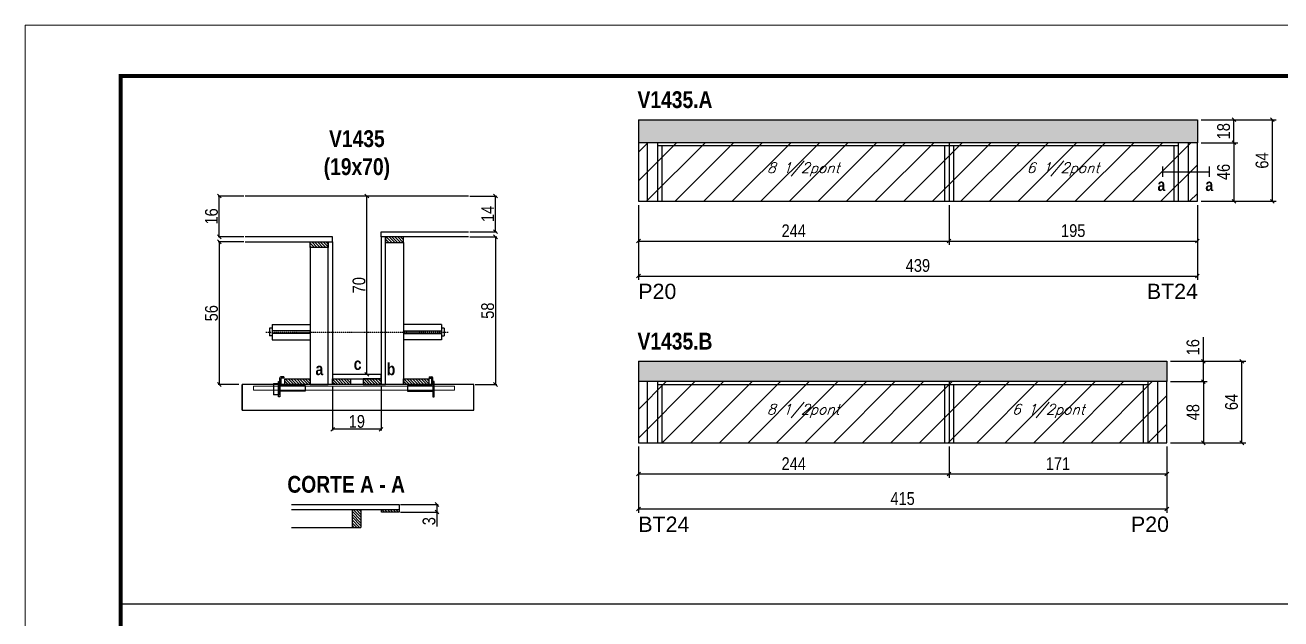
# Model space of a CAD drawing. Extents: x 3309 to 9563, y -2522 to 14608.
# Drawn here: x 8078 to 9064, y 7250 to 7716 of the extents above; entities that cross this region are included whole.
import ezdxf

# ---------------------------------------------------------------- set-up
doc = ezdxf.new("R2010")
doc.units = 0
doc.linetypes.add('DASHED', pattern=[0.75, 0.5, -0.25])
doc.linetypes.add('HIDDEN', pattern=[0.375, 0.25, -0.125])
for name, color, linetype in [('5', 5, 'Continuous'), ('barrote', 251, 'Continuous'), ('COTA', 241, 'Continuous'), ('detalhes', 4, 'Continuous'), ('NOMENCLATURA', 7, 'Continuous'), ('Painéis', 200, 'Continuous'), ('presilha', 1, 'Continuous'), ('SARR_2.2x10', 60, 'Continuous'), ('SARR_2.2x7', 40, 'Continuous'), ('SARR_3.5x7', 81, 'Continuous'), ('TENSOR', 3, 'Continuous'), ('texto', 7, 'Continuous')]:
    doc.layers.add(name, color=color, linetype=linetype)
for name, color, linetype, lineweight in [('CONCRETO', 251, 'Continuous', 25), ('Folhas', 255, 'Continuous', 9), ('Hachura', 251, 'Continuous', 9), ('SARRAFO DE PRESSAO', 251, 'DASHED', 9), ('SCO-___-LAJ', 2, 'Continuous', 0)]:
    doc.layers.add(name, color=color, linetype=linetype, lineweight=lineweight)
doc.styles.add('COTA TECNICA', font='techl___.ttf', dxfattribs={"height": 10})
doc.styles.add('COTA TECNICA 2X', font='techl___.ttf', dxfattribs={"height": 10})
doc.styles.add('Romans', font='romans.shx')
doc.styles.get("Standard").update_dxf_attribs({"font": 'arial.ttf'})
doc.styles.add('TECNICA', font='techb___.ttf', dxfattribs={"height": 10})
doc.dimstyles.new('PAINEL', dxfattribs={"dimtxt": 10, "dimasz": 3, "dimexe": 3, "dimexo": 3, "dimgap": 3, "dimtad": 1, "dimdec": 1, "dimzin": 12, "dimdsep": 46, "dimtxsty": 'COTA TECNICA', "dimblk1": 'OBLIQUE', "dimblk2": 'OBLIQUE', "dimsah": 1, "dimcen": 0.9, "dimclrd": 4, "dimclre": 4, "dimclrt": 240, "dimadec": 1, "dimazin": 3, "dimtfac": 1, "dimtdec": 1, "dimtmove": 0, "dimatfit": 3, "dimfxl": 1, "dimtolj": 1, "dimtzin": 12, "dimarcsym": 0})
doc.dimstyles.new('SECAO', dxfattribs={"dimscale": 0.333333, "dimtxt": 5, "dimasz": 9, "dimexe": 3, "dimexo": 3, "dimgap": 3, "dimtad": 1, "dimdec": 1, "dimlfac": 0.5, "dimzin": 12, "dimdsep": 46, "dimtxsty": 'COTA TECNICA 2X', "dimblk1": 'OBLIQUE', "dimblk2": 'OBLIQUE', "dimsah": 1, "dimcen": 0.9, "dimclrd": 4, "dimclre": 4, "dimclrt": 240, "dimadec": 1, "dimazin": 3, "dimtfac": 1, "dimtdec": 1, "dimtmove": 0, "dimatfit": 3, "dimfxl": 1, "dimtolj": 1, "dimtzin": 12, "dimarcsym": 0})
pattern_1 = [(135, (41554.9629, -116077.9706), (-1.122532015, -1.122532015), [])]

# ---------------------------------------------------------------- blocks, each defined once
blk = doc.blocks.new('9999999999')
at = {"layer": 'Folhas'}
blk.add_lwpolyline([(98138.98, 34190.21), (99623.98, 34190.21), (99623.98, 35240.21), (98138.98, 35240.21)], close=True, dxfattribs=at)
at = {"layer": 'Folhas', "color": 30, "const_width": 3}
blk.add_lwpolyline([(98213.98, 34230.21), (99583.98, 34230.21), (99583.98, 35200.21), (98213.98, 35200.21)], close=True, dxfattribs=at)
blk = doc.blocks.new('_Oblique')
at = {"color": 0, "linetype": 'ByBlock', "lineweight": -2}
blk.add_line((-0.5, -0.5), (0.5, 0.5), dxfattribs=at)
blk = doc.blocks.new('*D2431')
at = {"layer": 'COTA', "color": 4, "lineweight": -2, "transparency": 16777216}
for p, q in [((8319.42, 7433.2), (8319.42, 7398.11)), ((8357.42, 7433.2), (8357.42, 7398.11)), ((8357.42, 7399.11), (8319.42, 7399.11))]:
    blk.add_line(p, q, dxfattribs=at)
at = {"layer": 'Defpoints', "color": 0, "transparency": 16777216}
for p in [(8319.42, 7434.2), (8357.42, 7434.2), (8319.42, 7399.11)]:
    blk.add_point(p, dxfattribs=at)
at = {"layer": 'COTA', "color": 4, "lineweight": -2, "transparency": 16777216, "xscale": 3, "yscale": 3, "zscale": 3, "rotation": 180}
blk.add_blockref('_Oblique', (8319.42, 7399.11), dxfattribs=at)
at = {"layer": 'COTA', "color": 4, "lineweight": -2, "transparency": 16777216, "xscale": 3, "yscale": 3, "zscale": 3}
blk.add_blockref('_Oblique', (8357.42, 7399.11), dxfattribs=at)
at = {"layer": 'COTA', "color": 240, "transparency": 16777216, "insert": (8338.42, 7405.2), "char_height": 10, "attachment_point": 5, "style": 'COTA TECNICA 2X'}
blk.add_mtext('\\A1;19', dxfattribs=at)
blk = doc.blocks.new('PRESILHA METÁLICA 1')
at = {"layer": 'presilha'}
for p, q in [((6, 15.5), (7.5, 15.5)), ((6, -2.5), (6, 15.5)), ((7.5, 10.6), (7.5, 19.9)), ((7.5, 15.5), (7.5, -2.5)), ((12, 21), (8.6, 21)), ((9, 11.6), (9, 18.9)), ((12, 19.5), (9.6, 19.5)), ((12, 21), (12, 19.5)), ((0, 13), (6, 13)), ((0, 13), (0, 0)), ((6, 0), (0, 0)), ((6, 13), (6, 0)), ((37.5, 4.1), (7.5, 4.1)), ((37.5, 11), (9.6, 11)), ((37.5, 11), (37.5, 4.1)), ((7.5, -2.5), (6, -2.5))]:
    blk.add_line(p, q, dxfattribs=at)
for centre, radius, start, end in [((8.6, 19.9), 1.14, 90, 180), ((9.6, 18.9), 0.57, 90, 180), ((9.6, 11.6), 0.57, 180, 270)]:
    blk.add_arc(centre, radius, start, end, dxfattribs=at)
blk = doc.blocks.new('PRESILHA METÁLICA 2')
at = {"layer": 'presilha'}
for p, q in [((-5.2, 23.5), (-5.2, 22)), ((-5.2, 23.5), (-1.9, 23.5)), ((-5.2, 22), (-2.8, 22)), ((-2.2, 14.1), (-2.2, 21.4)), ((0.8, 18), (-0.8, 18)), ((-0.8, 18), (-0.8, 0)), ((-0.8, 14.6), (-0.8, 22.4)), ((0.8, 0), (0.8, 18)), ((-30.8, 13.5), (-30.8, 6.6)), ((-30.8, 13.5), (-2.8, 13.5)), ((-30.8, 6.6), (-0.8, 6.6)), ((-0.8, 0), (0.8, 0))]:
    blk.add_line(p, q, dxfattribs=at)
for centre, radius, start, end in [((-2.8, 21.4), 0.57, 0, 90), ((-1.9, 22.4), 1.14, 0, 90), ((-2.8, 14.1), 0.57, 270, 0)]:
    blk.add_arc(centre, radius, start, end, dxfattribs=at)
blk = doc.blocks.new('*D2432')
at = {"layer": 'COTA', "color": 4, "lineweight": -2, "transparency": 16777216}
for p, q in [((8249.73, 7546.2), (8229.38, 7546.2)), ((8230.38, 7546.2), (8230.38, 7434.2)), ((8245.61, 7434.2), (8229.38, 7434.2))]:
    blk.add_line(p, q, dxfattribs=at)
at = {"layer": 'Defpoints', "color": 0, "transparency": 16777216}
for p in [(8250.73, 7546.2), (8230.38, 7434.2), (8246.61, 7434.2)]:
    blk.add_point(p, dxfattribs=at)
at = {"layer": 'COTA', "color": 4, "lineweight": -2, "transparency": 16777216, "xscale": 3, "yscale": 3, "zscale": 3}
for p, rotation in [((8230.38, 7546.2), 90), ((8230.38, 7434.2), 270)]:
    blk.add_blockref('_Oblique', p, dxfattribs=dict(at, rotation=rotation))
at = {"layer": 'COTA', "color": 240, "transparency": 16777216, "insert": (8224.27, 7490.2), "char_height": 10, "attachment_point": 5, "rotation": 90, "style": 'COTA TECNICA 2X'}
blk.add_mtext('\\A1;56', dxfattribs=at)
blk = doc.blocks.new('*D2433')
at = {"layer": 'COTA', "color": 4, "lineweight": -2, "transparency": 16777216}
for p, q in [((8427.12, 7550.2), (8448.34, 7550.2)), ((8447.34, 7550.2), (8447.34, 7434.2)), ((8431.24, 7434.2), (8448.34, 7434.2))]:
    blk.add_line(p, q, dxfattribs=at)
at = {"layer": 'Defpoints', "color": 0, "transparency": 16777216}
for p in [(8426.12, 7550.2), (8430.24, 7434.2), (8447.34, 7434.2)]:
    blk.add_point(p, dxfattribs=at)
at = {"layer": 'COTA', "color": 4, "lineweight": -2, "transparency": 16777216, "xscale": 3, "yscale": 3, "zscale": 3}
for p, rotation in [((8447.34, 7550.2), 90), ((8447.34, 7434.2), 270)]:
    blk.add_blockref('_Oblique', p, dxfattribs=dict(at, rotation=rotation))
at = {"layer": 'COTA', "color": 240, "transparency": 16777216, "insert": (8441.21, 7492.2), "char_height": 10, "attachment_point": 5, "rotation": 90, "style": 'COTA TECNICA 2X'}
blk.add_mtext('\\A1;58', dxfattribs=at)
blk = doc.blocks.new('*D2434')
at = {"layer": 'COTA', "color": 4, "lineweight": -2, "transparency": 16777216}
for p, q in [((8356.42, 7582.2), (8345.25, 7582.2)), ((8346.25, 7442.2), (8346.25, 7582.2)), ((8356.42, 7442.2), (8345.25, 7442.2))]:
    blk.add_line(p, q, dxfattribs=at)
at = {"layer": 'Defpoints', "color": 0, "transparency": 16777216}
for p in [(8346.25, 7582.2), (8357.42, 7582.2), (8357.42, 7442.2)]:
    blk.add_point(p, dxfattribs=at)
at = {"layer": 'COTA', "color": 4, "lineweight": -2, "transparency": 16777216, "xscale": 3, "yscale": 3, "zscale": 3}
for p, rotation in [((8346.25, 7582.2), 90), ((8346.25, 7442.2), 270)]:
    blk.add_blockref('_Oblique', p, dxfattribs=dict(at, rotation=rotation))
at = {"layer": 'COTA', "color": 240, "transparency": 16777216, "insert": (8340.15, 7512.2), "char_height": 10, "attachment_point": 5, "rotation": 90, "style": 'COTA TECNICA 2X'}
blk.add_mtext('\\A1;70', dxfattribs=at)
blk = doc.blocks.new('*D2435')
at = {"layer": 'COTA', "color": 4, "lineweight": -2, "transparency": 16777216}
for p, q in [((8427.12, 7582.2), (8448.34, 7582.2)), ((8447.34, 7554.2), (8447.34, 7582.2)), ((8427.12, 7554.2), (8448.34, 7554.2))]:
    blk.add_line(p, q, dxfattribs=at)
at = {"layer": 'Defpoints', "color": 0, "transparency": 16777216}
for p in [(8426.12, 7582.2), (8447.34, 7582.2), (8426.12, 7554.2)]:
    blk.add_point(p, dxfattribs=at)
at = {"layer": 'COTA', "color": 4, "lineweight": -2, "transparency": 16777216, "xscale": 3, "yscale": 3, "zscale": 3}
for p, rotation in [((8447.34, 7582.2), 90), ((8447.34, 7554.2), 270)]:
    blk.add_blockref('_Oblique', p, dxfattribs=dict(at, rotation=rotation))
at = {"layer": 'COTA', "color": 240, "transparency": 16777216, "insert": (8441.27, 7568.2), "char_height": 10, "attachment_point": 5, "rotation": 90, "style": 'COTA TECNICA 2X'}
blk.add_mtext('\\A1;14', dxfattribs=at)
blk = doc.blocks.new('*D2436')
at = {"layer": 'COTA', "color": 4, "lineweight": -2, "transparency": 16777216}
for p, q in [((8249.73, 7582.2), (8229.38, 7582.2)), ((8230.38, 7550.2), (8230.38, 7582.2)), ((8249.73, 7550.2), (8229.38, 7550.2))]:
    blk.add_line(p, q, dxfattribs=at)
at = {"layer": 'Defpoints', "color": 0, "transparency": 16777216}
for p in [(8230.38, 7582.2), (8250.73, 7582.2), (8250.73, 7550.2)]:
    blk.add_point(p, dxfattribs=at)
at = {"layer": 'COTA', "color": 4, "lineweight": -2, "transparency": 16777216, "xscale": 3, "yscale": 3, "zscale": 3}
for p, rotation in [((8230.38, 7582.2), 90), ((8230.38, 7550.2), 270)]:
    blk.add_blockref('_Oblique', p, dxfattribs=dict(at, rotation=rotation))
at = {"layer": 'COTA', "color": 240, "transparency": 16777216, "insert": (8224.27, 7566.2), "char_height": 10, "attachment_point": 5, "rotation": 90, "style": 'COTA TECNICA 2X'}
blk.add_mtext('\\A1;16', dxfattribs=at)
blk = doc.blocks.new('*D2440')
at = {"layer": 'COTA', "color": 4, "lineweight": -2, "transparency": 16777216}
for p, q in [((8559.6, 7575.11), (8559.6, 7516.38)), ((8998.6, 7575.11), (8998.6, 7516.38)), ((8559.6, 7519.38), (8998.6, 7519.38))]:
    blk.add_line(p, q, dxfattribs=at)
at = {"layer": 'Defpoints', "color": 0, "transparency": 16777216}
for p in [(8559.6, 7578.11), (8998.6, 7578.11), (8998.6, 7519.38)]:
    blk.add_point(p, dxfattribs=at)
at = {"layer": 'COTA', "color": 4, "lineweight": -2, "transparency": 16777216, "xscale": 3, "yscale": 3, "zscale": 3, "rotation": 180}
blk.add_blockref('_Oblique', (8559.6, 7519.38), dxfattribs=at)
at = {"layer": 'COTA', "color": 4, "lineweight": -2, "transparency": 16777216, "xscale": 3, "yscale": 3, "zscale": 3}
blk.add_blockref('_Oblique', (8998.6, 7519.38), dxfattribs=at)
at = {"layer": 'COTA', "color": 240, "transparency": 16777216, "insert": (8779.1, 7527.63), "char_height": 10, "attachment_point": 5, "style": 'COTA TECNICA'}
blk.add_mtext('\\A1;439', dxfattribs=at)
blk = doc.blocks.new('*D2441')
at = {"layer": 'COTA', "color": 4, "lineweight": -2, "transparency": 16777216}
for p, q in [((8559.6, 7575.11), (8559.6, 7543.86)), ((8803.6, 7575.11), (8803.6, 7543.86)), ((8559.6, 7546.86), (8803.6, 7546.86))]:
    blk.add_line(p, q, dxfattribs=at)
at = {"layer": 'Defpoints', "color": 0, "transparency": 16777216}
for p in [(8559.6, 7578.11), (8803.6, 7578.11), (8803.6, 7546.86)]:
    blk.add_point(p, dxfattribs=at)
at = {"layer": 'COTA', "color": 4, "lineweight": -2, "transparency": 16777216, "xscale": 3, "yscale": 3, "zscale": 3, "rotation": 180}
blk.add_blockref('_Oblique', (8559.6, 7546.86), dxfattribs=at)
at = {"layer": 'COTA', "color": 4, "lineweight": -2, "transparency": 16777216, "xscale": 3, "yscale": 3, "zscale": 3}
blk.add_blockref('_Oblique', (8803.6, 7546.86), dxfattribs=at)
at = {"layer": 'COTA', "color": 240, "transparency": 16777216, "insert": (8681.6, 7554.93), "char_height": 10, "attachment_point": 5, "style": 'COTA TECNICA'}
blk.add_mtext('\\A1;244', dxfattribs=at)
blk = doc.blocks.new('*D2442')
at = {"layer": 'COTA', "color": 4, "lineweight": -2, "transparency": 16777216}
for p, q in [((8803.6, 7575.11), (8803.6, 7543.86)), ((8998.6, 7575.11), (8998.6, 7543.86)), ((8803.6, 7546.86), (8998.6, 7546.86))]:
    blk.add_line(p, q, dxfattribs=at)
at = {"layer": 'Defpoints', "color": 0, "transparency": 16777216}
for p in [(8803.6, 7578.11), (8998.6, 7578.11), (8998.6, 7546.86)]:
    blk.add_point(p, dxfattribs=at)
at = {"layer": 'COTA', "color": 4, "lineweight": -2, "transparency": 16777216, "xscale": 3, "yscale": 3, "zscale": 3, "rotation": 180}
blk.add_blockref('_Oblique', (8803.6, 7546.86), dxfattribs=at)
at = {"layer": 'COTA', "color": 4, "lineweight": -2, "transparency": 16777216, "xscale": 3, "yscale": 3, "zscale": 3}
blk.add_blockref('_Oblique', (8998.6, 7546.86), dxfattribs=at)
at = {"layer": 'COTA', "color": 240, "transparency": 16777216, "insert": (8901.1, 7555), "char_height": 10, "attachment_point": 5, "style": 'COTA TECNICA'}
blk.add_mtext('\\A1;195', dxfattribs=at)
blk = doc.blocks.new('*D2437')
at = {"layer": 'COTA', "color": 4, "lineweight": -2, "transparency": 16777216}
for p, q in [((9001.6, 7642.11), (9030.33, 7642.11)), ((9027.33, 7624.11), (9027.33, 7642.11)), ((9001.6, 7624.11), (9030.33, 7624.11))]:
    blk.add_line(p, q, dxfattribs=at)
at = {"layer": 'Defpoints', "color": 0, "transparency": 16777216}
for p in [(8998.6, 7642.11), (9027.33, 7642.11), (8998.6, 7624.11)]:
    blk.add_point(p, dxfattribs=at)
at = {"layer": 'COTA', "color": 4, "lineweight": -2, "transparency": 16777216, "xscale": 3, "yscale": 3, "zscale": 3}
for p, rotation in [((9027.33, 7642.11), 90), ((9027.33, 7624.11), 270)]:
    blk.add_blockref('_Oblique', p, dxfattribs=dict(at, rotation=rotation))
at = {"layer": 'COTA', "color": 240, "transparency": 16777216, "insert": (9019.23, 7633.11), "char_height": 10, "attachment_point": 5, "rotation": 90, "style": 'COTA TECNICA'}
blk.add_mtext('\\A1;18', dxfattribs=at)
blk = doc.blocks.new('*D2438')
at = {"layer": 'COTA', "color": 4, "lineweight": -2, "transparency": 16777216}
for p, q in [((9001.6, 7624.11), (9030.33, 7624.11)), ((9027.33, 7624.11), (9027.33, 7578.11)), ((9001.6, 7578.11), (9030.33, 7578.11))]:
    blk.add_line(p, q, dxfattribs=at)
at = {"layer": 'Defpoints', "color": 0, "transparency": 16777216}
for p in [(8998.6, 7624.11), (8998.6, 7578.11), (9027.33, 7578.11)]:
    blk.add_point(p, dxfattribs=at)
at = {"layer": 'COTA', "color": 4, "lineweight": -2, "transparency": 16777216, "xscale": 3, "yscale": 3, "zscale": 3}
for p, rotation in [((9027.33, 7624.11), 90), ((9027.33, 7578.11), 270)]:
    blk.add_blockref('_Oblique', p, dxfattribs=dict(at, rotation=rotation))
at = {"layer": 'COTA', "color": 240, "transparency": 16777216, "insert": (9019.22, 7601.11), "char_height": 10, "attachment_point": 5, "rotation": 90, "style": 'COTA TECNICA'}
blk.add_mtext('\\A1;46', dxfattribs=at)
blk = doc.blocks.new('*D2439')
at = {"layer": 'COTA', "color": 4, "lineweight": -2, "transparency": 16777216}
for p, q in [((9001.6, 7642.11), (9060.56, 7642.11)), ((9057.56, 7578.11), (9057.56, 7642.11)), ((9001.6, 7578.11), (9060.56, 7578.11))]:
    blk.add_line(p, q, dxfattribs=at)
at = {"layer": 'Defpoints', "color": 0, "transparency": 16777216}
for p in [(8998.6, 7642.11), (9057.56, 7642.11), (8998.6, 7578.11)]:
    blk.add_point(p, dxfattribs=at)
at = {"layer": 'COTA', "color": 4, "lineweight": -2, "transparency": 16777216, "xscale": 3, "yscale": 3, "zscale": 3}
for p, rotation in [((9057.56, 7642.11), 90), ((9057.56, 7578.11), 270)]:
    blk.add_blockref('_Oblique', p, dxfattribs=dict(at, rotation=rotation))
at = {"layer": 'COTA', "color": 240, "transparency": 16777216, "insert": (9049.46, 7610.11), "char_height": 10, "attachment_point": 5, "rotation": 90, "style": 'COTA TECNICA'}
blk.add_mtext('\\A1;64', dxfattribs=at)
blk = doc.blocks.new('*D2447')
at = {"layer": 'COTA', "color": 4, "lineweight": -2, "transparency": 16777216}
for p, q in [((8559.6, 7385.48), (8559.6, 7333.53)), ((8974.6, 7385.48), (8974.6, 7333.53)), ((8559.6, 7336.53), (8974.6, 7336.53))]:
    blk.add_line(p, q, dxfattribs=at)
at = {"layer": 'Defpoints', "color": 0, "transparency": 16777216}
for p in [(8559.6, 7388.48), (8974.6, 7388.48), (8974.6, 7336.53)]:
    blk.add_point(p, dxfattribs=at)
at = {"layer": 'COTA', "color": 4, "lineweight": -2, "transparency": 16777216, "xscale": 3, "yscale": 3, "zscale": 3, "rotation": 180}
blk.add_blockref('_Oblique', (8559.6, 7336.53), dxfattribs=at)
at = {"layer": 'COTA', "color": 4, "lineweight": -2, "transparency": 16777216, "xscale": 3, "yscale": 3, "zscale": 3}
blk.add_blockref('_Oblique', (8974.6, 7336.53), dxfattribs=at)
at = {"layer": 'COTA', "color": 240, "transparency": 16777216, "insert": (8767.1, 7344.64), "char_height": 10, "attachment_point": 5, "style": 'COTA TECNICA'}
blk.add_mtext('\\A1;415', dxfattribs=at)
blk = doc.blocks.new('*D2448')
at = {"layer": 'COTA', "color": 4, "lineweight": -2, "transparency": 16777216}
for p, q in [((8559.6, 7385.48), (8559.6, 7361.01)), ((8803.6, 7385.48), (8803.6, 7361.01)), ((8559.6, 7364.01), (8803.6, 7364.01))]:
    blk.add_line(p, q, dxfattribs=at)
at = {"layer": 'Defpoints', "color": 0, "transparency": 16777216}
for p in [(8559.6, 7388.48), (8803.6, 7388.48), (8803.6, 7364.01)]:
    blk.add_point(p, dxfattribs=at)
at = {"layer": 'COTA', "color": 4, "lineweight": -2, "transparency": 16777216, "xscale": 3, "yscale": 3, "zscale": 3, "rotation": 180}
blk.add_blockref('_Oblique', (8559.6, 7364.01), dxfattribs=at)
at = {"layer": 'COTA', "color": 4, "lineweight": -2, "transparency": 16777216, "xscale": 3, "yscale": 3, "zscale": 3}
blk.add_blockref('_Oblique', (8803.6, 7364.01), dxfattribs=at)
at = {"layer": 'COTA', "color": 240, "transparency": 16777216, "insert": (8681.6, 7372.08), "char_height": 10, "attachment_point": 5, "style": 'COTA TECNICA'}
blk.add_mtext('\\A1;244', dxfattribs=at)
blk = doc.blocks.new('*D2449')
at = {"layer": 'COTA', "color": 4, "lineweight": -2, "transparency": 16777216}
for p, q in [((8803.6, 7385.48), (8803.6, 7361.01)), ((8974.6, 7385.48), (8974.6, 7361.01)), ((8803.6, 7364.01), (8974.6, 7364.01))]:
    blk.add_line(p, q, dxfattribs=at)
at = {"layer": 'Defpoints', "color": 0, "transparency": 16777216}
for p in [(8803.6, 7388.48), (8974.6, 7388.48), (8974.6, 7364.01)]:
    blk.add_point(p, dxfattribs=at)
at = {"layer": 'COTA', "color": 4, "lineweight": -2, "transparency": 16777216, "xscale": 3, "yscale": 3, "zscale": 3, "rotation": 180}
blk.add_blockref('_Oblique', (8803.6, 7364.01), dxfattribs=at)
at = {"layer": 'COTA', "color": 4, "lineweight": -2, "transparency": 16777216, "xscale": 3, "yscale": 3, "zscale": 3}
blk.add_blockref('_Oblique', (8974.6, 7364.01), dxfattribs=at)
at = {"layer": 'COTA', "color": 240, "transparency": 16777216, "insert": (8889.1, 7372.08), "char_height": 10, "attachment_point": 5, "style": 'COTA TECNICA'}
blk.add_mtext('\\A1;171', dxfattribs=at)
blk = doc.blocks.new('*D2444')
at = {"layer": 'COTA', "color": 4, "lineweight": -2, "transparency": 16777216}
for p, q in [((9003.33, 7452.48), (9003.33, 7471.5)), ((8977.6, 7452.48), (9006.33, 7452.48)), ((9003.33, 7436.48), (9003.33, 7452.48)), ((8977.6, 7436.48), (9006.33, 7436.48))]:
    blk.add_line(p, q, dxfattribs=at)
at = {"layer": 'Defpoints', "color": 0, "transparency": 16777216}
for p in [(8974.6, 7452.48), (9003.33, 7452.48), (8974.6, 7436.48)]:
    blk.add_point(p, dxfattribs=at)
at = {"layer": 'COTA', "color": 4, "lineweight": -2, "transparency": 16777216, "xscale": 3, "yscale": 3, "zscale": 3}
for p, rotation in [((9003.33, 7452.48), 90), ((9003.33, 7436.48), 270)]:
    blk.add_blockref('_Oblique', p, dxfattribs=dict(at, rotation=rotation))
at = {"layer": 'COTA', "color": 240, "transparency": 16777216, "insert": (8995.22, 7463.49), "char_height": 10, "attachment_point": 5, "rotation": 90, "style": 'COTA TECNICA'}
blk.add_mtext('\\A1;16', dxfattribs=at)
blk = doc.blocks.new('*D2445')
at = {"layer": 'COTA', "color": 4, "lineweight": -2, "transparency": 16777216}
for p, q in [((8977.6, 7436.48), (9006.33, 7436.48)), ((9003.33, 7436.48), (9003.33, 7388.48)), ((8977.6, 7388.48), (9006.33, 7388.48))]:
    blk.add_line(p, q, dxfattribs=at)
at = {"layer": 'Defpoints', "color": 0, "transparency": 16777216}
for p in [(8974.6, 7436.48), (8974.6, 7388.48), (9003.33, 7388.48)]:
    blk.add_point(p, dxfattribs=at)
at = {"layer": 'COTA', "color": 4, "lineweight": -2, "transparency": 16777216, "xscale": 3, "yscale": 3, "zscale": 3}
for p, rotation in [((9003.33, 7436.48), 90), ((9003.33, 7388.48), 270)]:
    blk.add_blockref('_Oblique', p, dxfattribs=dict(at, rotation=rotation))
at = {"layer": 'COTA', "color": 240, "transparency": 16777216, "insert": (8995.23, 7412.48), "char_height": 10, "attachment_point": 5, "rotation": 90, "style": 'COTA TECNICA'}
blk.add_mtext('\\A1;48', dxfattribs=at)
blk = doc.blocks.new('*D2446')
at = {"layer": 'COTA', "color": 4, "lineweight": -2, "transparency": 16777216}
for p, q in [((8977.6, 7452.48), (9036.56, 7452.48)), ((9033.56, 7388.48), (9033.56, 7452.48)), ((8977.6, 7388.48), (9036.56, 7388.48))]:
    blk.add_line(p, q, dxfattribs=at)
at = {"layer": 'Defpoints', "color": 0, "transparency": 16777216}
for p in [(8974.6, 7452.48), (9033.56, 7452.48), (8974.6, 7388.48)]:
    blk.add_point(p, dxfattribs=at)
at = {"layer": 'COTA', "color": 4, "lineweight": -2, "transparency": 16777216, "xscale": 3, "yscale": 3, "zscale": 3}
for p, rotation in [((9033.56, 7452.48), 90), ((9033.56, 7388.48), 270)]:
    blk.add_blockref('_Oblique', p, dxfattribs=dict(at, rotation=rotation))
at = {"layer": 'COTA', "color": 240, "transparency": 16777216, "insert": (9025.46, 7420.48), "char_height": 10, "attachment_point": 5, "rotation": 90, "style": 'COTA TECNICA'}
blk.add_mtext('\\A1;64', dxfattribs=at)
blk = doc.blocks.new('*D3015')
at = {"layer": 'COTA', "color": 4, "lineweight": -2, "transparency": 16777216}
for p, q in [((8372.68, 7340.08), (8402.38, 7340.08)), ((8401.38, 7340.08), (8401.38, 7334.08)), ((8372.68, 7334.08), (8402.38, 7334.08)), ((8401.38, 7334.08), (8401.38, 7322.75))]:
    blk.add_line(p, q, dxfattribs=at)
at = {"layer": 'Defpoints', "color": 0, "transparency": 16777216}
for p in [(8371.68, 7340.08), (8371.68, 7334.08), (8401.38, 7334.08)]:
    blk.add_point(p, dxfattribs=at)
at = {"layer": 'COTA', "color": 4, "lineweight": -2, "transparency": 16777216, "xscale": 3, "yscale": 3, "zscale": 3}
for p, rotation in [((8401.38, 7340.08), 90), ((8401.38, 7334.08), 270)]:
    blk.add_blockref('_Oblique', p, dxfattribs=dict(at, rotation=rotation))
at = {"layer": 'COTA', "color": 240, "transparency": 16777216, "insert": (8395.16, 7326.92), "char_height": 10, "attachment_point": 5, "rotation": 90, "style": 'COTA TECNICA 2X'}
blk.add_mtext('\\A1;3', dxfattribs=at)

msp = doc.modelspace()

# ---------------------------------------------------------------- hatches: boundary and pattern name
at = {"layer": 'COTA'}
h = msp.add_hatch(dxfattribs=at)
h.set_pattern_fill('AR-CONC', color=256, scale=0.03)
h.set_pattern_definition([(50, (1570.2024, -4577.3533), (5.46554, -0.4781726), [0.5715, -6.2865]), (355, (1570.2024, -4577.3533), (-1.0573026, 5.7317054), [0.4572, -5.0292175]), (100.451445, (1570.658, -4577.393), (4.4082374, 5.2535326), [0.4857003, -5.3427073]), (46.1842, (1570.2024, -4575.829), (8.1323712, -1.2612698), [0.85725, -9.42975]), (96.63556, (1570.88, -4575.9344), (7.122124, 7.4227837), [0.7285507, -8.0140682]), (351.18415, (1570.2024, -4575.829), (7.122124, 7.4227837), [0.685799, -7.543792]), (21, (1570.9644, -4576.2103), (4.5484317, -3.067956), [0.5715, -6.2865]), (326, (1570.9644, -4576.2103), (1.8540609, 5.525639), [0.4572, -5.0292]), (71.451445, (1571.3435, -4576.466), (6.4024926, 2.457683), [0.4857003, -5.3426981]), (37.5, (1570.2024, -4577.3533), (0.0926581, 2.53665117), [0, -4.96824, 0, -5.1054, 0, -5.04825]), (7.5, (1570.2024, -4577.3533), (2.0045899, 3.00541724), [0, -2.91084, 0, -4.85394, 0, -1.92405]), (327.5, (1568.5032, -4577.3533), (4.06771786, -0.17186232), [0, -1.905, 0, -5.9436, 0, -7.8867]), (317.5, (1567.7412, -4577.3533), (4.4438754, 0.7627947), [0, -2.4765, 0, -3.94716, 0, -5.6007])])
h.paths.add_polyline_path([(8998.6, 7624.11), (8998.6, 7642.11), (8559.6, 7642.11), (8559.6, 7624.11)])
h = msp.add_hatch(dxfattribs=at)
h.set_pattern_fill('AR-CONC', color=256, scale=0.03)
h.set_pattern_definition([(50, (1570.2024, -4762.981), (5.46554, -0.4781726), [0.5715, -6.2865]), (355, (1570.2024, -4762.981), (-1.0573026, 5.7317054), [0.4572, -5.0292175]), (100.451445, (1570.658, -4763.021), (4.4082374, 5.2535326), [0.4857003, -5.3427073]), (46.1842, (1570.2024, -4761.457), (8.1323712, -1.2612698), [0.85725, -9.42975]), (96.63556, (1570.88, -4761.562), (7.122124, 7.4227837), [0.7285507, -8.0140682]), (351.18415, (1570.2024, -4761.457), (7.122124, 7.4227837), [0.685799, -7.543792]), (21, (1570.9644, -4761.838), (4.5484317, -3.067956), [0.5715, -6.2865]), (326, (1570.9644, -4761.838), (1.8540609, 5.525639), [0.4572, -5.0292]), (71.451445, (1571.3435, -4762.0936), (6.4024926, 2.457683), [0.4857003, -5.3426981]), (37.5, (1570.2024, -4762.981), (0.0926581, 2.53665117), [0, -4.96824, 0, -5.1054, 0, -5.04825]), (7.5, (1570.2024, -4762.981), (2.0045899, 3.00541724), [0, -2.91084, 0, -4.85394, 0, -1.92405]), (327.5, (1568.5032, -4762.981), (4.06771786, -0.17186232), [0, -1.905, 0, -5.9436, 0, -7.8867]), (317.5, (1567.7412, -4762.981), (4.4438754, 0.7627947), [0, -2.4765, 0, -3.94716, 0, -5.6007])])
h.paths.add_polyline_path([(8559.6, 7452.48), (8559.6, 7436.48), (8974.6, 7436.48), (8974.6, 7452.48)])
at = {"layer": 'Hachura'}
h = msp.add_hatch(dxfattribs=at)
h.set_pattern_fill('ANSI31', color=256, scale=5)
h.paths.add_polyline_path([(8803.6, 7624.11), (8559.6, 7624.11), (8559.6, 7578.11), (8803.6, 7578.11)])
h.paths.add_polyline_path([(8803.6, 7624.11), (8803.6, 7578.11), (8998.6, 7578.11), (8998.6, 7624.11)])
h.paths.add_polyline_path([(8974.6, 7388.48), (8974.6, 7436.48), (8803.6, 7436.48), (8803.6, 7388.48)])
h.paths.add_polyline_path([(8803.6, 7388.48), (8803.6, 7436.48), (8559.6, 7436.48), (8559.6, 7388.48)])
at = {"layer": 'SARR_2.2x10'}
h = msp.add_hatch(dxfattribs=at)
h.set_pattern_fill('ANSI31', color=256, scale=0.5, angle=90)
h.set_pattern_definition([(135, (41475.3629, -116077.9706), (-1.122532015, -1.122532015), [])])
h.paths.add_polyline_path([(8281.82, 7438.6), (8281.82, 7434.2), (8301.82, 7434.2), (8301.82, 7438.6)])
h = msp.add_hatch(dxfattribs=at)
h.set_pattern_fill('ANSI31', color=256, scale=0.5, angle=90)
h.set_pattern_definition([(135, (41568.5629, -116077.9706), (-1.122532015, -1.122532015), [])])
h.paths.add_polyline_path([(8375.02, 7438.6), (8375.02, 7434.2), (8395.02, 7434.2), (8395.02, 7438.6)])
at = {"layer": 'SARR_2.2x7'}
h = msp.add_hatch(dxfattribs=at)
h.set_pattern_fill('ANSI31', color=256, scale=0.5, angle=90)
h.set_pattern_definition([(135, (41489.3629, -115970.3706), (-1.122532015, -1.122532015), [])])
h.paths.add_polyline_path([(8315.82, 7546.2), (8315.82, 7541.8), (8301.82, 7541.8), (8301.82, 7546.2)])
h = msp.add_hatch(dxfattribs=at)
h.set_pattern_fill('ANSI31', color=256, scale=0.5, angle=90)
h.set_pattern_definition([(135, (41469.3629, -115966.3706), (-1.122532015, -1.122532015), [])])
h.paths.add_polyline_path([(8361.02, 7550.2), (8361.02, 7545.8), (8375.02, 7545.8), (8375.02, 7550.2)])
h = msp.add_hatch(dxfattribs=at)
h.set_pattern_fill('ANSI31', color=256, scale=0.5, angle=90)
h.set_pattern_definition(pattern_1)
h.paths.add_polyline_path([(8333.42, 7434.2), (8333.42, 7438.6), (8319.42, 7438.6), (8319.42, 7434.2)])
h = msp.add_hatch(dxfattribs=at)
h.set_pattern_fill('ANSI31', color=256, scale=0.5, angle=90)
h.set_pattern_definition(pattern_1)
h.paths.add_polyline_path([(8343.42, 7438.6), (8343.42, 7434.2), (8357.42, 7434.2), (8357.42, 7438.6)])
h = msp.add_hatch(dxfattribs=at)
h.set_pattern_fill('ANSI31', color=256, scale=0.5, angle=90)
h.set_pattern_definition([(135, (-1056.9639, -4841.978), (-1.12253202, -1.12253202), [])])
h.paths.add_polyline_path([(8334.68, 7322.08), (8341.68, 7322.08), (8341.68, 7336.08), (8334.68, 7336.08)])
h.paths.add_polyline_path([(8357.68, 7336.08), (8357.68, 7334.08), (8371.68, 7334.08), (8371.68, 7336.08)])

# ---------------------------------------------------------------- linework, layer by layer
at = {"ltscale": 3}
for p, q in [((8971.52, 7597.28, 0), (8971.52, 7605.28, 0)), ((9008.11, 7597.28, 0), (9008.11, 7605.28, 0)), ((8971.52, 7601.11, 0), (9008.11, 7601.11, 0)), ((8269.82, 7478.37), (8269.82, 7472.37)), ((8271.82, 7478.37), (8269.82, 7478.37)), ((8271.82, 7481.37), (8271.82, 7469.37)), ((8271.82, 7481.37), (8301.82, 7481.37)), ((8405.02, 7481.37), (8375.02, 7481.37)), ((8405.02, 7481.37), (8405.02, 7469.37)), ((8407.02, 7478.37), (8405.02, 7478.37)), ((8407.02, 7478.37), (8407.02, 7472.37)), ((8271.82, 7472.37), (8269.82, 7472.37)), ((8301.82, 7476.37), (8271.82, 7476.37)), ((8301.82, 7474.37), (8271.82, 7474.37)), ((8271.82, 7469.37), (8301.82, 7469.37)), ((8375.02, 7476.37), (8405.02, 7476.37)), ((8375.02, 7474.37), (8405.02, 7474.37)), ((8405.02, 7469.37), (8375.02, 7469.37)), ((8405.02, 7472.37), (8407.02, 7472.37)), ((8287.05, 7340.08), (8371.68, 7340.08)), ((8287.05, 7336.08), (8371.68, 7336.08))]:
    msp.add_line(p, q, dxfattribs=at)
at = {"layer": 'barrote'}
msp.add_lwpolyline([(8248.37, 7414.2), (8430.29, 7414.2), (8430.29, 7434.2), (8248.37, 7434.2)], close=True, dxfattribs=at)
at = {"layer": 'CONCRETO', "linetype": 'Continuous'}
msp.add_line((8426.12, 7582.2), (8250.73, 7582.2), dxfattribs=at)
at = {"layer": 'COTA'}
for p, q in [((8559.6, 7642.11, 0), (8559.6, 7624.11, 0)), ((8559.6, 7642.11, 0), (8998.6, 7642.11, 0)), ((8998.6, 7642.11, 0), (8998.6, 7624.11, 0)), ((8559.6, 7452.48, 0), (8559.6, 7436.48, 0)), ((8559.6, 7452.48, 0), (8974.6, 7452.48, 0)), ((8974.6, 7452.48, 0), (8974.6, 7436.48, 0)), ((8152.87, 7262.07), (9522.87, 7262.07))]:
    msp.add_line(p, q, dxfattribs=at)
at = {"layer": 'detalhes', "color": 250}
msp.add_line((8248.37, 7414.2), (8248.37, 7434.2), dxfattribs=at)
at = {"layer": 'Painéis', "linetype": 'ByBlock'}
for p, q in [((8998.6, 7624.11, 0), (8559.6, 7624.11, 0)), ((8559.6, 7624.11, 0), (8559.6, 7578.11, 0)), ((8803.6, 7624.11, 0), (8803.6, 7578.11, 0)), ((8998.6, 7578.11, 0), (8998.6, 7624.11, 0)), ((8559.6, 7578.11, 0), (8998.6, 7578.11, 0)), ((8974.6, 7436.48, 0), (8559.6, 7436.48, 0)), ((8559.6, 7436.48, 0), (8559.6, 7388.48, 0)), ((8803.6, 7436.48, 0), (8803.6, 7388.48, 0)), ((8974.6, 7388.48, 0), (8974.6, 7436.48, 0)), ((8559.6, 7388.48, 0), (8974.6, 7388.48, 0))]:
    msp.add_line(p, q, dxfattribs=at)
at = {"layer": 'Painéis', "linetype": 'Continuous', "elevation": 0}
for points in [[(8250.73, 7546.2), (8319.42, 7546.2), (8319.42, 7550.2), (8250.73, 7550.2)], [(8426.12, 7550.2), (8357.42, 7550.2), (8357.42, 7554.2), (8426.12, 7554.2)]]:
    msp.add_lwpolyline(points, dxfattribs=at)
at = {"layer": 'Painéis', "linetype": 'Continuous'}
for points in [[(8315.82, 7434.2), (8315.82, 7546.2), (8319.42, 7546.2), (8319.42, 7434.2)], [(8361.02, 7434.2), (8361.02, 7550.2), (8357.42, 7550.2), (8357.42, 7434.2)], [(8357.42, 7442.2), (8319.42, 7442.2), (8319.42, 7438.6), (8357.42, 7438.6)]]:
    msp.add_lwpolyline(points, close=True, dxfattribs=at)
at = {"layer": 'SARR_2.2x10'}
for points in [[(8281.82, 7438.6), (8301.82, 7438.6), (8301.82, 7434.2), (8281.82, 7434.2)], [(8375.02, 7438.6), (8395.02, 7438.6), (8395.02, 7434.2), (8375.02, 7434.2)]]:
    msp.add_lwpolyline(points, close=True, dxfattribs=at)
at = {"layer": 'SARR_2.2x7', "linetype": 'Continuous'}
for p, q in [((8566.6, 7578.11, 0), (8566.6, 7624.11, 0)), ((8574.6, 7621.91, 0), (8803.6, 7621.91, 0)), ((8803.6, 7621.91, 0), (8983.6, 7621.91, 0)), ((8991.6, 7578.11, 0), (8991.6, 7624.11, 0)), ((8566.6, 7388.48, 0), (8566.6, 7436.48, 0)), ((8574.6, 7434.28, 0), (8803.6, 7434.28, 0)), ((8803.6, 7434.28, 0), (8959.6, 7434.28, 0)), ((8967.6, 7388.48, 0), (8967.6, 7436.48, 0))]:
    msp.add_line(p, q, dxfattribs=at)
at = {"layer": 'SARR_2.2x7'}
for p, q in [((8371.68, 7340.08), (8371.68, 7334.08)), ((8334.68, 7336.08), (8334.68, 7322.08)), ((8341.68, 7336.08), (8341.68, 7322.08)), ((8357.68, 7334.08), (8357.68, 7336.08)), ((8371.68, 7334.08), (8357.68, 7334.08)), ((8287.05, 7322.08), (8341.68, 7322.08))]:
    msp.add_line(p, q, dxfattribs=at)
at = {"layer": 'SARR_2.2x7', "elevation": 0}
for points in [[(8301.82, 7546.2), (8315.82, 7546.2), (8315.82, 7541.8), (8301.82, 7541.8)], [(8375.02, 7550.2), (8361.02, 7550.2), (8361.02, 7545.8), (8375.02, 7545.8)]]:
    msp.add_lwpolyline(points, close=True, dxfattribs=at)
at = {"layer": 'SARR_2.2x7'}
for points in [[(8319.42, 7438.6), (8333.42, 7438.6), (8333.42, 7434.2), (8319.42, 7434.2)], [(8357.42, 7438.6), (8343.42, 7438.6), (8343.42, 7434.2), (8357.42, 7434.2)]]:
    msp.add_lwpolyline(points, close=True, dxfattribs=at)
at = {"layer": 'SARR_3.5x7'}
for p, q in [((8574.6, 7624.11, 0), (8574.6, 7578.11, 0)), ((8578.1, 7621.91, 0), (8578.1, 7578.11, 0)), ((8800.1, 7621.91, 0), (8800.1, 7578.11, 0)), ((8807.1, 7621.91, 0), (8807.1, 7578.11, 0)), ((8980.1, 7621.91, 0), (8980.1, 7578.11, 0)), ((8983.6, 7624.11, 0), (8983.6, 7578.11, 0)), ((8574.6, 7436.48, 0), (8574.6, 7388.48, 0)), ((8578.1, 7434.28, 0), (8578.1, 7388.48, 0)), ((8800.1, 7434.28, 0), (8800.1, 7388.48, 0)), ((8807.1, 7434.28, 0), (8807.1, 7388.48, 0)), ((8956.1, 7434.28, 0), (8956.1, 7388.48, 0)), ((8959.6, 7436.48, 0), (8959.6, 7388.48, 0))]:
    msp.add_line(p, q, dxfattribs=at)
for points in [[(8361.02, 7545.8), (8375.02, 7545.8), (8375.02, 7434.2), (8361.02, 7434.2)], [(8315.82, 7541.8), (8301.82, 7541.8), (8301.82, 7434.2), (8315.82, 7434.2)]]:
    msp.add_lwpolyline(points, close=True, dxfattribs=at)
at = {"layer": 'SCO-___-LAJ', "color": 1}
msp.add_lwpolyline([(8257.37, 7432.87), (8415.21, 7432.87), (8415.21, 7429.67), (8257.37, 7429.67)], close=True, dxfattribs=at)
at = {"layer": 'TENSOR', "linetype": 'HIDDEN', "ltscale": 0.5}
msp.add_line((8266.82, 7475.37), (8410.33, 7475.37), dxfattribs=at)

# ---------------------------------------------------------------- block references
at = {"layer": 'presilha', "xscale": 0.6666666666666666, "yscale": 0.6666666666666666, "zscale": 0.6666666666666666}
for name, p in [('PRESILHA METÁLICA 1', (8272.96, 7426.23)), ('PRESILHA METÁLICA 2', (8398.7, 7424.57))]:
    msp.add_blockref(name, p, dxfattribs=at)
at = {"layer": 'SARRAFO DE PRESSAO', "color": 6, "linetype": 'ByBlock'}
msp.add_blockref('9999999999', (-90061.11, -27523.8), dxfattribs=at)

# ---------------------------------------------------------------- texts
at = {"layer": '5', "linetype": 'Continuous'}
for s, p in [('P20', (8559.54, 7501.37, 0)), ('BT24', (8958.97, 7501.37, 0)), ('BT24', (8559.54, 7318.52, 0)), ('P20', (8946.48, 7318.52, 0))]:
    msp.add_text(s, height=12, rotation=359.99996, dxfattribs=at).set_placement(p)
at = {"layer": 'detalhes', "style": 'TECNICA'}
for s, p in [('a', (8967.29, 7586.16, 0)), ('a', (9004.9, 7586.16, 0)), ('a', (8305.95, 7441.56)), ('c', (8335.97, 7445.67)), ('b', (8361.92, 7441.55))]:
    msp.add_text(s, height=9.6, dxfattribs=at).set_placement(p)
at = {"layer": 'NOMENCLATURA', "style": 'TECNICA'}
for s, p in [('V1435.A', (8558.89, 7651.3, 0)), ('V1435.B', (8558.89, 7461.67, 0)), ('CORTE A - A', (8283.85, 7349.27))]:
    msp.add_text(s, height=13.2, dxfattribs=at).set_placement(p)
at = {"layer": 'NOMENCLATURA', "insert": (8338.46, 7633.89), "char_height": 13.2, "attachment_point": 2, "style": 'TECNICA'}
msp.add_mtext_dynamic_manual_height_columns('V1435\\P(19x70)', width=300.2766, gutter_width=1, heights=[0], dxfattribs=at)
at = {"layer": 'texto', "color": 2, "char_height": 8, "attachment_point": 5, "style": 'Romans'}
for s, insert in [('{\\Q19;\\C256;8 1/2pont}', (8689.1, 7603.11, 0)), ('{\\Q19;\\C256;6 1/2pont}', (8893.1, 7603.11, 0)), ('{\\Q19;\\C256;8 1/2pont}', (8689.1, 7413.48, 0)), ('{\\Q19;\\C256;6 1/2pont}', (8881.6, 7413.48, 0))]:
    msp.add_mtext(s, dxfattribs=dict(at, insert=insert))

# ---------------------------------------------------------------- dimensions: what is measured, and where the dimension line sits
at = {"layer": 'COTA'}
for base, p1, p2, angle, dimstyle, picture, middle in [((9027.33, 7642.11, 0), (8998.6, 7624.11, 0), (8998.6, 7642.11, 0), 90, 'PAINEL', '*D2437', (9019.23, 7633.11, 0)), ((9057.56, 7642.11, 0), (8998.6, 7578.11, 0), (8998.6, 7642.11, 0), 90, 'PAINEL', '*D2439', (9049.46, 7610.11, 0)), ((9027.33, 7578.11, 0), (8998.6, 7624.11, 0), (8998.6, 7578.11, 0), 90, 'PAINEL', '*D2438', (9019.22, 7601.11, 0)), ((8230.38, 7582.2), (8250.73, 7550.2), (8250.73, 7582.2), 90, 'SECAO', '*D2436', (8224.27, 7566.2)), ((8447.34, 7582.2), (8426.12, 7554.2), (8426.12, 7582.2), 90, 'SECAO', '*D2435', (8441.27, 7568.2)), ((8998.6, 7519.38, 0), (8559.6, 7578.11, 0), (8998.6, 7578.11, 0), 180, 'PAINEL', '*D2440', (8779.1, 7527.63, 0)), ((8230.38, 7434.2, 0), (8250.73, 7546.2), (8246.61, 7434.2, 0), 90, 'SECAO', '*D2432', (8224.27, 7490.2, 0)), ((8447.34, 7434.2, 0), (8426.12, 7550.2), (8430.24, 7434.2, 0), 90, 'SECAO', '*D2433', (8441.21, 7492.2, 0)), ((9003.33, 7452.48, 0), (8974.6, 7436.48, 0), (8974.6, 7452.48, 0), 90, 'PAINEL', '*D2444', (8995.22, 7463.49, 0)), ((9033.56, 7452.48, 0), (8974.6, 7388.48, 0), (8974.6, 7452.48, 0), 90, 'PAINEL', '*D2446', (9025.46, 7420.48, 0)), ((9003.33, 7388.48, 0), (8974.6, 7436.48, 0), (8974.6, 7388.48, 0), 90, 'PAINEL', '*D2445', (8995.23, 7412.48, 0)), ((8974.6, 7336.53, 0), (8559.6, 7388.48, 0), (8974.6, 7388.48, 0), 180, 'PAINEL', '*D2447', (8767.1, 7344.64, 0)), ((8401.38, 7334.08), (8371.68, 7340.08), (8371.68, 7334.08), 90, 'SECAO', '*D3015', (8395.16, 7326.92))]:
    dim = msp.add_linear_dim(base=base, p1=p1, p2=p2, angle=angle, dimstyle=dimstyle, dxfattribs=at)
    dim.commit()
    dim.dimension.update_dxf_attribs({"geometry": picture, "text_midpoint": middle})
for base, p1, p2, angle, picture, middle in [((8346.25, 7582.2), (8357.42, 7442.2), (8357.42, 7582.2), 90, '*D2434', (8346.25, 7512.2)), ((8319.42, 7399.11), (8357.42, 7434.2), (8319.42, 7434.2), 180, '*D2431', (8338.42, 7399.11))]:
    dim = msp.add_linear_dim(base=base, p1=p1, p2=p2, angle=angle, dimstyle='SECAO', dxfattribs=at)
    dim.commit()
    dim.dimension.update_dxf_attribs({"geometry": picture, "text_midpoint": middle, "dimtype": 160})
for base, p1, p2, picture, middle in [((8803.6, 7546.86, 0), (8559.6, 7578.11, 0), (8803.6, 7578.11, 0), '*D2441', (8681.6, 7554.93, 0)), ((8803.6, 7364.01, 0), (8559.6, 7388.48, 0), (8803.6, 7388.48, 0), '*D2448', (8681.6, 7372.08, 0))]:
    dim = msp.add_linear_dim(base=base, p1=p1, p2=p2, dimstyle='PAINEL', dxfattribs=at)
    dim.commit()
    dim.dimension.update_dxf_attribs({"geometry": picture, "text_midpoint": middle})
for base, p1, p2, picture, middle in [((8998.6, 7546.86, 0), (8803.6, 7578.11, 0), (8998.6, 7578.11, 0), '*D2442', (8901.1, 7555, 0)), ((8974.6, 7364.01, 0), (8803.6, 7388.48, 0), (8974.6, 7388.48, 0), '*D2449', (8889.1, 7372.08, 0))]:
    dim = msp.add_linear_dim(base=base, p1=p1, p2=p2, dimstyle='PAINEL', override={"dimtmove": 1}, dxfattribs=at)
    dim.commit()
    dim.dimension.update_dxf_attribs({"geometry": picture, "text_midpoint": middle})

doc.saveas('drawing.dxf')
